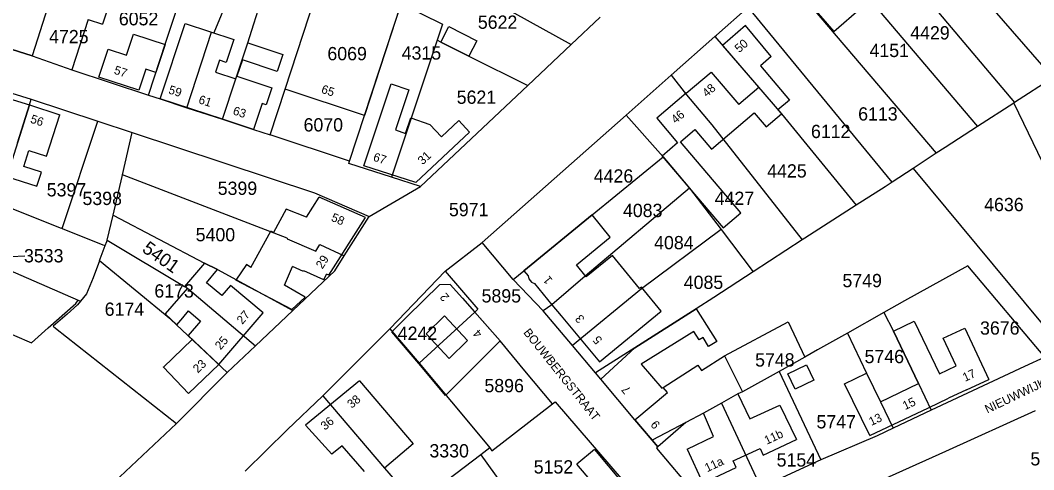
# Model space of a CAD drawing. Extents: x 191922 to 199923, y 328959 to 333350.
# Drawn here: x 196746 to 196952.2, y 331205.8 to 331297.2 of the extents above; entities that cross this region are included whole.
import ezdxf

# ---------------------------------------------------------------- set-up
doc = ezdxf.new("R2010")
doc.units = 0
for name, color, linetype in [('bestemmingsplangebied', 7, 'Continuous'), ('bouwvlak', 7, 'Continuous'), ('enkelbestemming', 7, 'Continuous'), ('Level 18', 7, 'Continuous'), ('Level 6', 7, 'Continuous'), ('maatvoering - maximum aantal wooneenheden', 7, 'Continuous'), ('Maatvoering_symbolen', 7, 'Continuous'), ('recreatiewoning', 7, 'Continuous')]:
    doc.layers.add(name, color=color, linetype=linetype)

msp = doc.modelspace()

# ---------------------------------------------------------------- linework, layer by layer
at = {"layer": 'bestemmingsplangebied'}
for p, q in [((196858.11, 331292.23), (196864, 331297.79)), ((196858.11, 331292.23), (196864, 331297.79)), ((196849.3, 331283.93), (196858.11, 331292.23)), ((196849.3, 331283.93), (196858.11, 331292.23)), ((196827.47, 331263.34), (196849.3, 331283.93)), ((196827.47, 331263.34), (196849.3, 331283.93)), ((196817.02, 331257.24), (196827.47, 331263.34)), ((196817.02, 331257.24), (196827.47, 331263.34)), ((196811.94, 331249.25), (196817.02, 331257.24)), ((196811.94, 331249.25), (196817.02, 331257.24)), ((196810.01, 331246.22), (196811.94, 331249.25)), ((196810.01, 331246.22), (196811.94, 331249.25)), ((196801.46, 331238.15), (196810.01, 331246.22)), ((196801.46, 331238.15), (196810.01, 331246.22)), ((196793.88, 331230.97), (196801.46, 331238.15)), ((196793.88, 331230.97), (196801.46, 331238.15)), ((196793.88, 331230.97), (196788.13, 331225.54)), ((196793.88, 331230.97), (196788.13, 331225.54)), ((196777.8, 331215.16), (196788.13, 331225.54)), ((196777.8, 331215.16), (196788.13, 331225.54)), ((196744.35, 331183.77), (196777.8, 331215.16)), ((196744.35, 331183.77), (196777.8, 331215.16))]:
    msp.add_line(p, q, dxfattribs=at)
at = {"layer": 'bouwvlak'}
msp.add_line((196746.91, 331249.17), (196741.01, 331248.88), dxfattribs=at)
at = {"layer": 'Level 18'}
msp.add_lwpolyline([(196838.89, 331293), (196837.27, 331289.83), (196831.58, 331292.73), (196833.19, 331295.89), (196838.89, 331293)], dxfattribs=at)
at = {"layer": 'Level 6'}
for p, q in [((196915.76, 331318.98), (196948.34, 331280.42)), ((196794.02, 331315.36), (196785.37, 331294.58)), ((196792.32, 331292.59), (196798.81, 331313.08)), ((196908.99, 331312.99), (196940.8, 331275.56)), ((196829.05, 331308.34), (196858.11, 331292.23)), ((196799.89, 331283.15), (196807.28, 331305.72)), ((196901.52, 331306.39), (196932.41, 331270.13)), ((196937.39, 331307.02), (196956.11, 331285.43)), ((196764.36, 331301.31), (196762.73, 331296.39)), ((196775.64, 331292.73), (196778.43, 331301.03)), ((196816.07, 331277.82), (196823.49, 331300.5)), ((196823.49, 331300.5), (196831.91, 331296.38)), ((196887.67, 331294.15), (196894.11, 331299.84)), ((196923.45, 331264.27), (196894.11, 331299.84)), ((196759.81, 331297.32), (196756.53, 331287.11)), ((196759.81, 331297.32), (196762.73, 331296.39)), ((196831.91, 331296.38), (196830.82, 331293.12)), ((196736.02, 331293.86), (196748.41, 331289.94)), ((196779.91, 331279.38), (196784.94, 331294.72)), ((196784.94, 331294.72), (196785.37, 331294.58)), ((196878.46, 331286.02), (196887.35, 331293.87)), ((196887.35, 331293.87), (196887.67, 331294.15)), ((196887.35, 331293.87), (196900.92, 331278.16)), ((196772.1, 331281.94), (196775.64, 331292.73)), ((196789.89, 331285.26), (196792.32, 331292.59)), ((196830.82, 331293.12), (196821.53, 331265.24)), ((196831.58, 331292.73), (196830.82, 331293.12)), ((196831.58, 331292.73), (196837.27, 331289.83)), ((196748.41, 331289.94), (196756.53, 331287.11)), ((196837.27, 331289.83), (196849.3, 331283.93)), ((196756.53, 331287.11), (196772.1, 331281.94)), ((196787.16, 331277.02), (196789.89, 331285.26)), ((196869.32, 331277.89), (196878.46, 331286.02)), ((196878.46, 331286.02), (196881.56, 331282)), ((196956.11, 331285.43), (196948.34, 331280.42)), ((196740.87, 331283.37), (196748.24, 331281.11)), ((196796.84, 331273.86), (196799.89, 331283.15)), ((196816.07, 331277.82), (196799.89, 331283.15)), ((196747.9, 331279.96), (196748.24, 331281.11)), ((196748.24, 331281.11), (196761.8, 331276.67)), ((196772.1, 331281.94), (196774.45, 331281.16)), ((196774.45, 331281.16), (196779.91, 331279.38)), ((196881.56, 331282), (196886.71, 331275.89)), ((196747.9, 331279.96), (196741.5, 331260)), ((196779.91, 331279.38), (196787.16, 331277.02)), ((196948.2, 331280.33), (196940.8, 331275.56)), ((196948.34, 331280.42), (196948.2, 331280.33)), ((196948.2, 331280.33), (196954.98, 331266.29)), ((196787.16, 331277.02), (196793.48, 331274.97)), ((196813.01, 331268.5), (196816.07, 331277.82)), ((196839.97, 331251.96), (196869.32, 331277.89)), ((196869.32, 331277.89), (196876.8, 331269.36)), ((196900.92, 331278.16), (196916.12, 331259.56)), ((196754.53, 331254.81), (196761.8, 331276.67)), ((196761.8, 331276.67), (196768.81, 331274.36)), ((196793.48, 331274.97), (196796.84, 331273.86)), ((196886.71, 331275.89), (196905.11, 331252.52)), ((196940.8, 331275.56), (196934.18, 331271.28)), ((196766.79, 331265.72), (196768.81, 331274.36)), ((196768.81, 331274.36), (196805.91, 331262.1)), ((196813.01, 331268.5), (196796.84, 331273.86)), ((196934.18, 331271.28), (196932.41, 331270.13)), ((196812.87, 331268.05), (196813.01, 331268.5)), ((196862.36, 331257.58), (196876.8, 331269.36)), ((196876.8, 331269.36), (196877.49, 331268.55)), ((196877.49, 331268.55), (196882.21, 331262.99)), ((196932.41, 331270.13), (196927.68, 331267.04)), ((196821.53, 331265.24), (196812.87, 331268.05)), ((196927.68, 331267.04), (196923.45, 331264.27)), ((196927.68, 331267.04), (196958.12, 331230.34)), ((196764.89, 331257.56), (196766.73, 331265.39)), ((196766.73, 331265.39), (196766.79, 331265.72)), ((196800.35, 331252.83), (196766.79, 331265.72)), ((196827.47, 331263.34), (196821.53, 331265.24)), ((196882.21, 331262.99), (196860.93, 331245.12)), ((196882.21, 331262.99), (196888.62, 331254.6)), ((196921.98, 331263.31), (196916.12, 331259.56)), ((196923.45, 331264.27), (196921.98, 331263.31)), ((196805.91, 331262.1), (196817.02, 331257.24)), ((196741.5, 331260), (196754.32, 331254.89)), ((196916.12, 331259.56), (196905.67, 331252.88)), ((196763.69, 331252.45), (196764.89, 331257.56)), ((196764.89, 331257.56), (196783.48, 331247.8)), ((196848.49, 331246.23), (196862.36, 331257.58)), ((196754.53, 331254.81), (196754.32, 331254.89)), ((196754.53, 331254.81), (196762.8, 331251.51)), ((196888.62, 331254.6), (196872.4, 331242.54)), ((196888.62, 331254.6), (196895.16, 331246.01)), ((196763.26, 331251.33), (196763.64, 331252.2)), ((196763.64, 331252.2), (196763.69, 331252.45)), ((196763.69, 331252.45), (196779.44, 331243.02)), ((196800.35, 331252.83), (196800.3, 331252.73)), ((196800.3, 331252.73), (196806.18, 331250.24)), ((196905.11, 331252.52), (196895.16, 331246.01)), ((196905.67, 331252.88), (196905.11, 331252.52)), ((196762.3, 331248.66), (196763.26, 331251.33)), ((196762.8, 331251.51), (196763.26, 331251.33)), ((196806.18, 331250.24), (196806.98, 331251.55)), ((196806.98, 331251.55), (196811.94, 331249.25)), ((196832.46, 331246.15), (196839.97, 331251.96)), ((196846.3, 331244.43), (196839.97, 331251.96)), ((196762.12, 331248.23), (196760.88, 331244.81)), ((196762.12, 331248.23), (196762.3, 331248.66)), ((196776.65, 331236.33), (196762.12, 331248.23)), ((196742.38, 331246.92), (196757.82, 331240.24)), ((196783.48, 331247.8), (196786.16, 331246.46)), ((196786.16, 331246.46), (196801.46, 331238.15)), ((196821.19, 331234.44), (196832.46, 331246.15)), ((196832.46, 331246.15), (196839.15, 331238.39)), ((196846.3, 331244.43), (196848.49, 331246.23)), ((196895.16, 331246.01), (196887.13, 331240.77)), ((196938.8, 331247.21), (196925.94, 331240.09)), ((196954.47, 331228.68), (196938.8, 331247.21)), ((196760.88, 331244.81), (196759.52, 331241.54)), ((196852.4, 331238.1), (196846.3, 331244.43)), ((196860.93, 331245.12), (196854.16, 331239.27)), ((196779.44, 331243.02), (196780.03, 331242.66)), ((196780.03, 331242.66), (196793.88, 331230.97)), ((196872.4, 331242.54), (196858.38, 331231.04)), ((196757.29, 331239.56), (196757.82, 331240.24)), ((196758.3, 331240.04), (196757.69, 331239.28)), ((196757.82, 331240.24), (196758.3, 331240.04)), ((196759.52, 331241.54), (196758.3, 331240.04)), ((196887.13, 331240.77), (196883.57, 331238.48)), ((196925.94, 331240.09), (196921.72, 331237.71)), ((196731.48, 331238.66), (196748.32, 331231.59)), ((196751.7, 331234.64), (196757.29, 331239.56)), ((196757.69, 331239.28), (196755.59, 331237.38)), ((196827.18, 331227.4), (196838.49, 331237.81)), ((196839.15, 331238.39), (196838.49, 331237.81)), ((196843.65, 331231.96), (196838.49, 331237.81)), ((196854.16, 331239.27), (196852.4, 331238.1)), ((196858.38, 331231.04), (196852.4, 331238.1)), ((196883.57, 331238.48), (196871.04, 331230.55)), ((196921.72, 331237.71), (196914.34, 331233.55)), ((196921.72, 331237.71), (196923.71, 331233.94)), ((196755.59, 331237.38), (196752.73, 331234.94)), ((196788.13, 331225.54), (196776.65, 331236.33)), ((196889.33, 331228.9), (196902.27, 331235.86)), ((196902.27, 331235.86), (196905.65, 331228.67)), ((196748.32, 331231.59), (196751.7, 331234.64)), ((196752.73, 331234.94), (196753.19, 331234.57)), ((196753.19, 331234.57), (196777.8, 331215.16)), ((196807.6, 331220.76), (196821.19, 331234.44)), ((196821.19, 331234.44), (196827.18, 331227.4)), ((196914.34, 331233.55), (196908.24, 331230.13)), ((196914.34, 331233.55), (196918.24, 331225.37)), ((196923.71, 331233.94), (196928.8, 331223.28)), ((196848.71, 331225.89), (196843.65, 331231.96)), ((196863.08, 331225.49), (196858.38, 331231.04)), ((196871.04, 331230.55), (196863.08, 331225.49)), ((196908.24, 331230.13), (196905.65, 331228.67)), ((196827.18, 331227.4), (196837.2, 331215.42)), ((196884.64, 331225.92), (196889.33, 331228.9)), ((196905.65, 331228.67), (196900.42, 331225.75)), ((196954.47, 331228.68), (196950.38, 331226.74)), ((196854.32, 331219.17), (196848.71, 331225.89)), ((196864.17, 331224.2), (196863.08, 331225.49)), ((196876.81, 331222.49), (196883.9, 331227.02)), ((196883.9, 331227.02), (196884.64, 331225.92)), ((196900.42, 331225.75), (196892.96, 331221.61)), ((196900.42, 331225.75), (196908.93, 331207.77)), ((196918.24, 331225.37), (196921.05, 331219.56)), ((196950.38, 331226.74), (196931.39, 331217.84)), ((196871.07, 331215.92), (196864.17, 331224.2)), ((196928.8, 331223.28), (196931.39, 331217.84)), ((196871.07, 331215.92), (196877.72, 331221.48)), ((196877.72, 331221.48), (196876.81, 331222.49)), ((196892.04, 331221.16), (196888.68, 331219.31)), ((196892.96, 331221.61), (196892.04, 331221.16)), ((196800.32, 331213.85), (196807.6, 331220.76)), ((196807.6, 331220.76), (196820.16, 331206.08)), ((196842, 331209.63), (196854.32, 331219.17)), ((196854.32, 331219.17), (196854.83, 331219.56)), ((196854.83, 331219.56), (196878.21, 331192.53)), ((196888.68, 331219.31), (196885.03, 331217.27)), ((196888.68, 331219.31), (196896.7, 331202.16)), ((196921.05, 331219.56), (196923.63, 331214.2)), ((196885.03, 331217.27), (196881.45, 331215.37)), ((196931.39, 331217.84), (196923.63, 331214.2)), ((196934.34, 331209.5), (196952.62, 331217.82)), ((196837.2, 331215.42), (196841.55, 331210.18)), ((196874.58, 331211.79), (196871.07, 331215.92)), ((196881.45, 331215.37), (196874.58, 331211.79)), ((196791.79, 331205.44), (196800.32, 331213.85)), ((196923.63, 331214.2), (196920.35, 331212.66)), ((196875.77, 331210.39), (196874.58, 331211.79)), ((196920.35, 331212.66), (196908.93, 331207.77)), ((196839.75, 331208.77), (196827.94, 331199.87)), ((196841.55, 331210.18), (196839.75, 331208.77)), ((196839.75, 331208.77), (196857.95, 331183.48)), ((196841.55, 331210.18), (196842, 331209.63)), ((196875.45, 331210.15), (196875.77, 331210.39)), ((196875.45, 331210.15), (196885.68, 331198.11)), ((196915.17, 331200.96), (196934.34, 331209.5)), ((196908.93, 331207.77), (196896.7, 331202.16)), ((196820.16, 331206.08), (196824.82, 331200.67))]:
    msp.add_line(p, q, dxfattribs=at)
at = {"layer": 'recreatiewoning'}
for p, q in [((196799.89, 331283.15), (196807.28, 331305.72)), ((196905.66, 331301.71), (196911.55, 331294.9)), ((196751.61, 331299.93), (196748.41, 331289.94)), ((196823.47, 331300.41), (196816.07, 331277.82)), ((196911.55, 331294.9), (196917.18, 331299.77)), ((196774.45, 331281.16), (196779.55, 331296.52)), ((196779.55, 331296.52), (196789.45, 331293.23)), ((196831.58, 331292.73), (196833.19, 331295.89)), ((196833.19, 331295.89), (196838.89, 331293)), ((196893.6, 331296.07), (196888.93, 331292.04)), ((196898.78, 331289.78), (196893.6, 331296.07)), ((196748.41, 331289.94), (196736.02, 331293.86)), ((196767.65, 331290.04), (196769.07, 331294.36)), ((196769.07, 331294.36), (196775.49, 331292.26)), ((196762.02, 331285.59), (196763.88, 331291.28)), ((196763.88, 331291.28), (196767.65, 331290.04)), ((196775.49, 331292.26), (196773.61, 331286.54)), ((196789.45, 331293.23), (196787.92, 331288.6)), ((196789.89, 331285.26), (196792.32, 331292.59)), ((196792.32, 331292.59), (196799.46, 331290.22)), ((196837.27, 331289.83), (196831.58, 331292.73)), ((196838.89, 331293), (196837.27, 331289.83)), ((196888.93, 331292.04), (196896.32, 331283.47)), ((196799.46, 331290.22), (196798.31, 331286.75)), ((196898.78, 331289.78), (196896.62, 331287.93)), ((196771.55, 331287.21), (196770.15, 331282.93)), ((196773.61, 331286.54), (196771.55, 331287.21)), ((196786.58, 331289.05), (196785.77, 331286.63)), ((196787.92, 331288.6), (196786.58, 331289.05)), ((196791.21, 331289.1), (196790.11, 331285.78)), ((196798.31, 331286.75), (196791.21, 331289.1)), ((196896.62, 331287.93), (196902.51, 331280.9)), ((196770.15, 331282.93), (196762.02, 331285.59)), ((196785.77, 331286.63), (196789.89, 331285.26)), ((196790.11, 331285.78), (196797.2, 331283.42)), ((196881.51, 331282.31), (196886.57, 331286.64)), ((196886.57, 331286.64), (196892.21, 331280.03)), ((196797.2, 331283.42), (196796.05, 331279.96)), ((196816.07, 331277.82), (196799.89, 331283.15)), ((196815.93, 331267.53), (196821.5, 331284.21)), ((196821.5, 331284.21), (196825.09, 331283.01)), ((196825.09, 331283.01), (196822.37, 331274.86)), ((196896.32, 331283.47), (196892.21, 331280.03)), ((196741.85, 331281.83), (196747.9, 331279.96)), ((196787.16, 331277.02), (196774.45, 331281.16)), ((196881.51, 331282.31), (196875.54, 331277.23)), ((196902.51, 331280.9), (196900.16, 331278.94)), ((196745.43, 331272.24), (196747.88, 331279.97)), ((196747.9, 331279.96), (196754.06, 331277.96)), ((196795.23, 331280.24), (196793.48, 331274.97)), ((196796.05, 331279.96), (196795.23, 331280.24)), ((196900.92, 331278.16), (196900.16, 331278.94)), ((196751.36, 331269.56), (196754.06, 331277.96)), ((196793.48, 331274.97), (196787.16, 331277.02)), ((196824.42, 331274.17), (196825.46, 331277.3)), ((196825.46, 331277.3), (196829.36, 331276)), ((196831.73, 331273.48), (196835.22, 331276.76)), ((196835.22, 331276.76), (196837.42, 331274.42)), ((196875.54, 331277.23), (196879.78, 331272.24)), ((196886.65, 331270.93), (196895.38, 331278.35)), ((196895.38, 331278.35), (196897.8, 331275.51)), ((196897.8, 331275.51), (196900.92, 331278.16)), ((196822.37, 331274.86), (196824.42, 331274.17)), ((196829.36, 331276), (196831.73, 331273.48)), ((196880.35, 331272.46), (196883.26, 331274.92)), ((196883.26, 331274.92), (196886.65, 331270.93)), ((196837.42, 331274.42), (196826.48, 331264.15)), ((196746.73, 331267.44), (196747.77, 331270.71)), ((196747.77, 331270.71), (196751.36, 331269.56)), ((196879.78, 331272.24), (196876.62, 331269.56)), ((196892.62, 331258.03), (196880.35, 331272.46)), ((196876.62, 331269.56), (196889.03, 331254.97)), ((196750.32, 331266.29), (196746.73, 331267.44)), ((196826.48, 331264.15), (196815.93, 331267.53)), ((196743.24, 331265.41), (196749.4, 331263.43)), ((196749.4, 331263.43), (196750.32, 331266.29)), ((196804.26, 331257.11), (196806.82, 331261.16)), ((196816.28, 331257.02), (196806.82, 331261.16)), ((196800.12, 331258.74), (196797.51, 331254)), ((196804.26, 331257.11), (196800.12, 331258.74)), ((196808.83, 331245.3), (196816.28, 331257.02)), ((196862.36, 331257.58), (196848.49, 331246.23)), ((196889.03, 331254.97), (196892.62, 331258.03)), ((196792.96, 331246.9), (196797.02, 331254.27)), ((196797.51, 331254), (196797.02, 331254.27)), ((196783.48, 331247.8), (196779.44, 331243.02)), ((196786.16, 331246.46), (196783.48, 331247.8)), ((196783.91, 331243.75), (196786.16, 331246.46)), ((196792.03, 331247.47), (196789.89, 331244.29)), ((196792.96, 331246.9), (196792.03, 331247.47)), ((196799.76, 331243.29), (196801.42, 331247.06)), ((196803.64, 331246.08), (196801.42, 331247.06)), ((196803.7, 331246.22), (196803.64, 331246.09)), ((196807.76, 331244.39), (196803.7, 331246.22)), ((196848.49, 331246.23), (196849.33, 331245.22)), ((196787.03, 331241.16), (196783.91, 331243.75)), ((196801.3, 331238.32), (196789.89, 331244.29)), ((196807.76, 331244.39), (196808.34, 331245.53)), ((196808.83, 331245.3), (196808.34, 331245.53)), ((196849.33, 331245.22), (196849.49, 331244.57)), ((196849.49, 331244.57), (196850.06, 331243.88)), ((196850.06, 331243.88), (196850.65, 331243.6)), ((196780.03, 331242.66), (196775.51, 331237.46)), ((196779.44, 331243.02), (196780.03, 331242.66)), ((196788.76, 331243.24), (196787.03, 331241.16)), ((196795.42, 331237.67), (196788.76, 331243.24)), ((196803.96, 331240.85), (196799.76, 331243.29)), ((196831.29, 331243.35), (196824.72, 331236.9)), ((196833.49, 331243.46), (196831.29, 331243.35)), ((196835.97, 331240.65), (196833.49, 331243.46)), ((196850.65, 331243.6), (196854.16, 331239.27)), ((196801.3, 331238.32), (196803.96, 331240.85)), ((196835.97, 331240.65), (196838.42, 331237.88)), ((196779.1, 331236.68), (196780.27, 331238.04)), ((196780.27, 331238.04), (196782.66, 331235.97)), ((196786.43, 331227.15), (196795.42, 331237.67)), ((196838.42, 331237.88), (196843.65, 331231.96)), ((196854.16, 331239.27), (196856.06, 331237.03)), ((196871.04, 331230.55), (196883.57, 331238.48)), ((196883.57, 331238.48), (196887.74, 331231.81)), ((196775.51, 331237.46), (196777.87, 331235.23)), ((196777.87, 331235.23), (196779.1, 331236.68)), ((196782.66, 331235.97), (196780.17, 331233.06)), ((196821.63, 331233.83), (196824.72, 331236.9)), ((196828.63, 331233.38), (196832.36, 331237.05)), ((196832.36, 331237.05), (196837.05, 331232.05)), ((196856.06, 331237.03), (196863.88, 331227.68)), ((196923.71, 331233.94), (196927.92, 331235.96)), ((196927.92, 331235.96), (196933.03, 331225.25)), ((196827.12, 331227.35), (196821.63, 331233.83)), ((196883.08, 331233.85), (196872.33, 331227.23)), ((196884.17, 331232.16), (196883.08, 331233.85)), ((196928.8, 331223.28), (196923.71, 331233.94)), ((196933.83, 331232.49), (196938.19, 331234.58)), ((196938.19, 331234.58), (196943.09, 331224.09)), ((196775.13, 331226.64), (196781.02, 331232.26)), ((196780.17, 331233.06), (196786.43, 331227.15)), ((196833.32, 331228.36), (196828.63, 331233.38)), ((196843.65, 331231.96), (196832.53, 331220.86)), ((196837.05, 331232.05), (196833.32, 331228.36)), ((196884.94, 331232.65), (196884.17, 331232.16)), ((196886.04, 331230.85), (196884.94, 331232.65)), ((196887.74, 331231.81), (196886.04, 331230.85)), ((196936.47, 331226.9), (196933.83, 331232.49)), ((196864.17, 331224.2), (196871.04, 331230.55)), ((196832.53, 331220.86), (196827.12, 331227.35)), ((196884.64, 331225.92), (196889.33, 331228.9)), ((196889.33, 331228.9), (196892.96, 331221.61)), ((196775.13, 331226.64), (196775.14, 331226.66)), ((196780.23, 331221.28), (196775.13, 331226.64)), ((196780.23, 331221.28), (196786.43, 331227.15)), ((196872.33, 331227.23), (196876.59, 331222.35)), ((196876.81, 331222.49), (196883.9, 331227.02)), ((196883.9, 331227.02), (196884.64, 331225.92)), ((196902.17, 331225.23), (196906, 331227.06)), ((196903.66, 331222.12), (196902.17, 331225.23)), ((196906, 331227.06), (196907.5, 331223.95)), ((196913.76, 331223.22), (196918.24, 331225.37)), ((196918.24, 331225.37), (196921.05, 331219.56)), ((196933.03, 331225.25), (196936.47, 331226.9)), ((196815.01, 331223.85), (196804.06, 331214.84)), ((196815.01, 331223.85), (196825.93, 331211.02)), ((196871.07, 331215.92), (196864.17, 331224.2)), ((196907.5, 331223.95), (196903.66, 331222.12)), ((196918.86, 331212.73), (196913.76, 331223.22)), ((196921.05, 331219.56), (196928.8, 331223.28)), ((196938.58, 331222.01), (196943.07, 331224.13)), ((196876.59, 331222.35), (196876.81, 331222.49)), ((196892.96, 331221.61), (196892.04, 331221.16)), ((196892.04, 331221.16), (196894.47, 331216.09)), ((196938.58, 331222.01), (196934.92, 331220.28)), ((196930.83, 331218.34), (196934.92, 331220.28)), ((196885.03, 331217.27), (196881.45, 331215.37)), ((196887.06, 331212.55), (196885.03, 331217.27)), ((196894.47, 331216.09), (196900.59, 331218.89)), ((196900.59, 331218.89), (196903.98, 331211.88)), ((196918.86, 331212.73), (196930.83, 331218.34)), ((196871.07, 331215.92), (196875.77, 331210.39)), ((196881.45, 331215.37), (196875.77, 331210.39)), ((196809.42, 331208.91), (196804.06, 331214.84)), ((196825.93, 331211.02), (196820.16, 331206.08)), ((196881.7, 331209.91), (196887.06, 331212.55)), ((196897.17, 331208.73), (196903.98, 331211.88)), ((196811.49, 331210.63), (196809.42, 331208.91)), ((196816.08, 331205.4), (196811.49, 331210.63)), ((196862.88, 331209.9), (196859.24, 331206.86)), ((196862.88, 331209.9), (196868.79, 331202.83)), ((196881.7, 331209.91), (196884.9, 331203.05)), ((196891.06, 331207.59), (196896.54, 331210.08)), ((196896.54, 331210.08), (196897.17, 331208.73)), ((196868.57, 331196.02), (196859.24, 331206.86)), ((196891.7, 331206.22), (196891.06, 331207.59)), ((196820.16, 331206.08), (196824.82, 331200.67)), ((196884.9, 331203.05), (196891.7, 331206.22))]:
    msp.add_line(p, q, dxfattribs=at)
msp.add_lwpolyline([(196863.88, 331227.68), (196876.45, 331237.98), (196872.41, 331242.91), (196872.02, 331242.6), (196866.49, 331249.35), (196861.18, 331245), (196859.18, 331247.44), (196866.06, 331253.07), (196862.36, 331257.58)], dxfattribs=at)

# ---------------------------------------------------------------- texts
at = {"layer": 'enkelbestemming'}
for s, p in [('6052', (196766.07, 331296.13)), ('5622', (196839.12, 331295.43)), ('4429', (196927.1, 331293.26)), ('4725', (196751.88, 331292.49)), ('6069', (196808.51, 331289.03)), ('4315', (196823.63, 331289.17)), ('4151', (196918.82, 331289.68)), ('5621', (196834.82, 331280.17)), ('6113', (196916.51, 331276.77)), ('6070', (196803.66, 331274.55)), ('6112', (196906.91, 331273.21)), ('4426', (196862.71, 331264.15)), ('4425', (196898, 331265.18)), ('5399', (196786.19, 331261.65)), ('5397', (196751.4, 331261.34)), ('5398', (196758.67, 331259.59)), ('4427', (196887.32, 331259.61)), ('4636', (196942.15, 331258.34)), ('5971', (196833.24, 331257.31)), ('4083', (196868.65, 331257.14)), ('5400', (196781.71, 331252.21)), ('4084', (196874.99, 331250.59)), ('3533', (196746.77, 331247.92)), ('4085', (196881.02, 331242.52)), ('5749', (196913.31, 331242.88)), ('6173', (196773.3, 331240.77)), ('5895', (196839.88, 331239.77)), ('6174', (196763.19, 331237.06)), ('3676', (196941.31, 331233.23)), ('4242', (196822.82, 331232.17)), ('5748', (196895.54, 331226.74)), ('5746', (196917.81, 331227.43)), ('5896', (196840.46, 331221.51)), ('5747', (196908.02, 331214.16)), ('3330', (196829.27, 331208.26)), ('5154', (196899.92, 331206.4)), ('5751', (196951.56, 331206.63)), ('5152', (196850.49, 331204.99))]:
    msp.add_text(s, height=2.7, dxfattribs=at).set_placement(p)
msp.add_text('5401', height=2.7, rotation=324.6224, dxfattribs=at).set_placement((196770.63, 331250.23))
at = {"layer": 'maatvoering - maximum aantal wooneenheden'}
for s, rotation, p in [('50', 40.7381, (196892.3, 331290.46)), ('57', 341.9277, (196764.95, 331286.32)), ('59', 341.9822, (196776.05, 331282.32)), ('65', 341.7464, (196807.13, 331282.44)), ('48', 40.4956, (196885.7, 331281.42)), ('61', 341.9822, (196782.15, 331280.33)), ('63', 342.109, (196789.15, 331278.05)), ('46', 40.3711, (196879.37, 331276.03)), ('56', 341.9822, (196747.94, 331276.37)), ('67', 342.2357, (196817.69, 331268.64)), ('31', 43.1759, (196827.88, 331267.66)), ('58', 336.41, (196809.12, 331256.44)), ('29', 57.5508, (196807.5, 331246.47)), ('1', 128.991, (196854.42, 331244.35)), ('2', 131.5526, (196833.42, 331240.93)), ('27', 49.5044, (196791.21, 331235.21)), ('3', 129.9231, (196860.95, 331236.48)), ('4', 131.4717, (196840.15, 331233.5)), ('25', 49.5044, (196786.77, 331230.01)), ('5', 129.9231, (196864.55, 331232.18)), ('23', 43.419, (196782.14, 331225.3)), ('17', 25.2835, (196938.26, 331223.62)), ('7', 129.8423, (196870.37, 331222.06)), ('38', 39.4386, (196813.43, 331218.14)), ('15', 25.1035, (196926.05, 331217.87)), ('13', 25.1035, (196919.18, 331214.65)), ('36', 39.4386, (196808.01, 331213.69)), ('9', 130.3711, (196876.33, 331214.98)), ('11b', 24.7952, (196897.9, 331210.83)), ('11a', 24.9753, (196885.78, 331205.23))]:
    msp.add_text(s, height=1.75, rotation=rotation, dxfattribs=at).set_placement(p)
at = {"layer": 'Maatvoering_symbolen'}
for s, rotation, p in [('BOUWBERGSTRAAT', 308.6598, (196848.29, 331233.62)), ('NIEUWWIJKSTRAAT', 25.488, (196942.8, 331217.17))]:
    msp.add_text(s, height=1.75, rotation=rotation, dxfattribs=at).set_placement(p)

doc.saveas('drawing.dxf')
